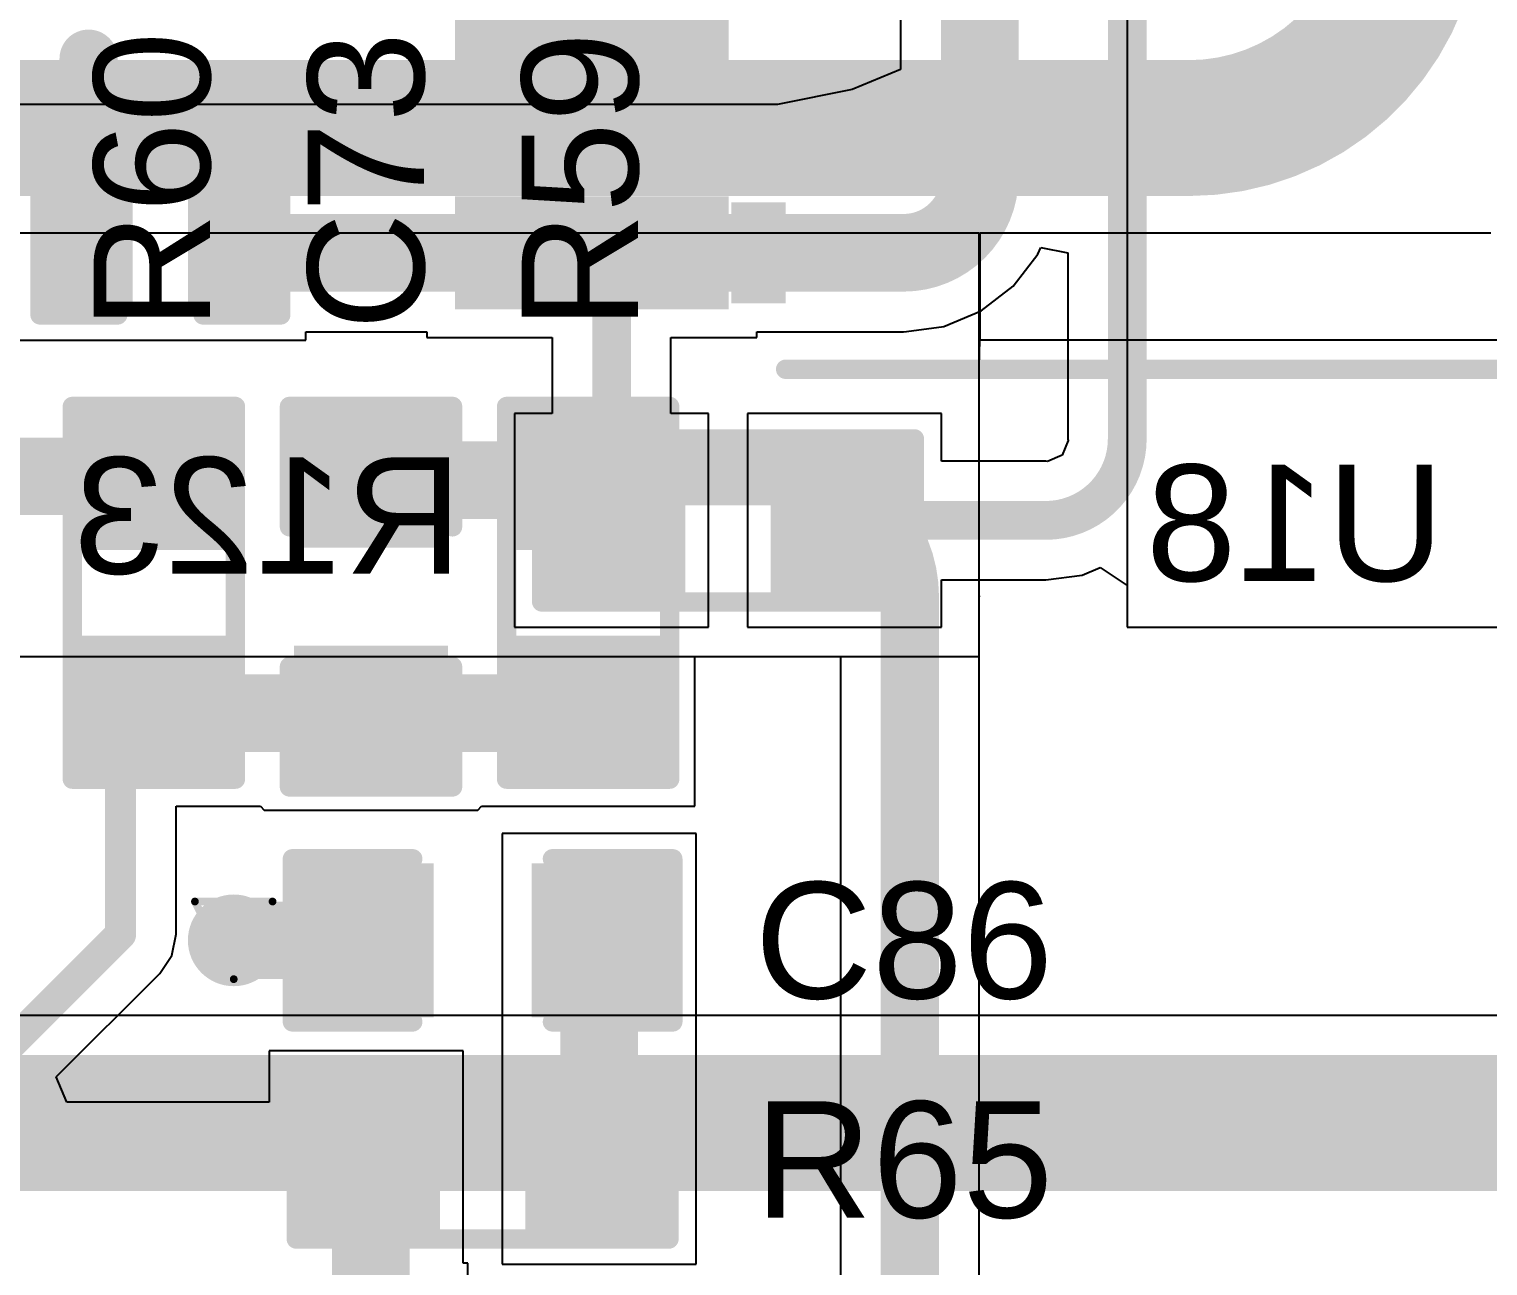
# Model space of a CAD drawing. Header units: inches. Extents: x 0 to 5359, y 0 to 5098.
# Drawn here: x 38.18 to 47.72, y 101.45 to 109.54 of the extents above; entities that cross this region are included whole.
import ezdxf

# ---------------------------------------------------------------- set-up
doc = ezdxf.new("R2010")
doc.units = ezdxf.units.IN
for name, color, linetype in [('Bottom Layer', 5, 'Continuous'), ('Bottom Overlay', 54, 'Continuous'), ('Bottom Paste', 16, 'Continuous'), ('Bottom Solder', 6, 'Continuous'), ('Drill Drawing', 1, 'Continuous'), ('Layer 1', 16, 'Continuous'), ('Layer 2', 76, 'Continuous'), ('Top Layer', 1, 'Continuous'), ('Top Overlay', 2, 'Continuous'), ('Top Paste', 8, 'Continuous'), ('Top Solder', 216, 'Continuous'), ('Via Holes', 16, 'Continuous')]:
    doc.layers.add(name, color=color, linetype=linetype)
doc.styles.add('Arial', font='', dxfattribs={"height": 0.2})
doc.styles.get('Arial').set_extended_font_data('Arial')

# ---------------------------------------------------------------- blocks, each defined once
blk = doc.blocks.new('SOIC_16_300____B_9')
at = {"layer": 'Bottom Layer'}
for points in [[(-5.69999876, -2.8750006), (-4.04999952, -2.8750006), (-4.04999952, -3.474999399999999), (-5.69999876, -3.474999399999999)], [(-5.7000013, -4.14499806), (-4.05000206, -4.14499806), (-4.05000206, -4.74499686), (-5.7000013, -4.74499686)]]:
    blk.add_hatch(color=5, dxfattribs=at).paths.add_polyline_path(points)
at = {"layer": 'Bottom Overlay'}
blk.add_hatch(color=54, dxfattribs=at).paths.add_polyline_path([(-3.96235682, -4.774946), (-3.60675682, -4.774946), (-3.60675682, -4.114546), (-3.96235682, -4.114546)])
at = {"layer": 'Bottom Paste'}
for points in [[(-5.69999876, -2.8750006), (-4.04999952, -2.8750006), (-4.04999952, -3.474999399999999), (-5.69999876, -3.474999399999999)], [(-5.7000013, -4.14499806), (-4.05000206, -4.14499806), (-4.05000206, -4.74499686), (-5.7000013, -4.74499686)]]:
    blk.add_hatch(color=16, dxfattribs=at).paths.add_polyline_path(points)
at = {"layer": 'Bottom Solder'}
for points in [[(-5.769998619999999, -2.80500074), (-3.97999966, -2.80500074), (-3.97999966, -3.54499926), (-5.769998619999999, -3.54499926)], [(-5.77000116, -4.0749982), (-3.9800022, -4.0749982), (-3.9800022, -4.81499672), (-5.77000116, -4.81499672)]]:
    blk.add_hatch(color=6, dxfattribs=at).paths.add_polyline_path(points)
at = {"layer": 'Bottom Overlay'}
for points in [[(-6.00199714, -4.34340254, 0.1999996, 0.1999996, 0), (-5.87499968, -4.4704, 0.1999996, 0.1999996, 0)], [(-6.00199714, -4.597399999999999, 0.1999996, 0.1999996, 0), (-6.00199714, -4.34340254, 0.1999996, 0.1999996, 0)], [(-6.00199714, -4.597399999999999, 0.1999996, 0.1999996, 0), (-5.87499968, -4.4704, 0.1999996, 0.1999996, 0)], [(-3.606802539999999, -5.206999999999999, 0.127, 0.127, 0), (3.83539746, -5.20699746, 0.127, 0.127, 0)]]:
    blk.add_lwpolyline(points, format="xyseb", dxfattribs=at)
for points in [[(-6.05199704, -4.34340254, 0.0999998, 0.0999998, 1), (-5.95199724, -4.34340254, 0.0999998, 0.0999998, 1)], [(-6.05199704, -4.34340254, 0.0999998, 0.0999998, 1), (-5.95199724, -4.34340254, 0.0999998, 0.0999998, 1)], [(-5.92499958, -4.4704, 0.0999998, 0.0999998, 1), (-5.82499978, -4.4704, 0.0999998, 0.0999998, 1)], [(-5.92499958, -4.4704, 0.0999998, 0.0999998, 1), (-5.82499978, -4.4704, 0.0999998, 0.0999998, 1)], [(-6.05199704, -4.597399999999999, 0.0999998, 0.0999998, 1), (-5.95199724, -4.597399999999999, 0.0999998, 0.0999998, 1)], [(-6.05199704, -4.597399999999999, 0.0999998, 0.0999998, 1), (-5.95199724, -4.597399999999999, 0.0999998, 0.0999998, 1)], [(-3.63855254, -5.206999999999999, 0.0635, 0.0635, 1), (-3.57505254, -5.206999999999999, 0.0635, 0.0635, 1)]]:
    blk.add_lwpolyline(points, format="xyseb", close=True, dxfattribs=at)
blk = doc.blocks.new('R___0603_B_16')
at = {"layer": 'Bottom Layer'}
for points in [[(-1.143, -0.4445), (-1.143, 0.4445), (-0.3809999999999999, 0.4445), (-0.3809999999999999, -0.4445)], [(0.3809999999999999, -0.4445), (0.3809999999999999, 0.4445), (1.143, 0.4445), (1.143, -0.4445)]]:
    blk.add_hatch(color=5, dxfattribs=at).paths.add_polyline_path(points)
at = {"layer": 'Bottom Paste'}
for points in [[(-1.143, -0.4445), (-1.143, 0.4445), (-0.3809999999999999, 0.4445), (-0.3809999999999999, -0.4445)], [(0.3809999999999999, -0.4445), (0.3809999999999999, 0.4445), (1.143, 0.4445), (1.143, -0.4445)]]:
    blk.add_hatch(color=16, dxfattribs=at).paths.add_polyline_path(points)
at = {"layer": 'Bottom Solder'}
for points in [[(-1.2446, -0.5460999999999999), (-1.2446, 0.5460999999999999), (-0.2794, 0.5460999999999999), (-0.2794, -0.5460999999999999)], [(0.2794, -0.5460999999999999), (0.2794, 0.5460999999999999), (1.2446, 0.5460999999999999), (1.2446, -0.5460999999999999)]]:
    blk.add_hatch(color=6, dxfattribs=at).paths.add_polyline_path(points)
at = {"layer": 'Bottom Overlay'}
for points in [[(-1.2192, -0.5334, 0.127, 0.127, 0), (-1.2192, 0.5334, 0.127, 0.127, 0)], [(-1.2192, 0.5334, 0.127, 0.127, 0), (1.2192, 0.5334, 0.127, 0.127, 0)], [(1.2192, -0.5334, 0.127, 0.127, 0), (1.2192, 0.5334, 0.127, 0.127, 0)], [(-1.2192, -0.5334, 0.127, 0.127, 0), (1.2192, -0.5334, 0.127, 0.127, 0)]]:
    blk.add_lwpolyline(points, format="xyseb", dxfattribs=at)
for points in [[(-1.25095, 0.5334, 0.0635, 0.0635, 1), (-1.18745, 0.5334, 0.0635, 0.0635, 1)], [(-1.25095, 0.5334, 0.0635, 0.0635, 1), (-1.18745, 0.5334, 0.0635, 0.0635, 1)], [(1.18745, 0.5334, 0.0635, 0.0635, 1), (1.25095, 0.5334, 0.0635, 0.0635, 1)], [(1.18745, 0.5334, 0.0635, 0.0635, 1), (1.25095, 0.5334, 0.0635, 0.0635, 1)], [(-1.25095, -0.5334, 0.0635, 0.0635, 1), (-1.18745, -0.5334, 0.0635, 0.0635, 1)], [(-1.25095, -0.5334, 0.0635, 0.0635, 1), (-1.18745, -0.5334, 0.0635, 0.0635, 1)], [(1.18745, -0.5334, 0.0635, 0.0635, 1), (1.25095, -0.5334, 0.0635, 0.0635, 1)], [(1.18745, -0.5334, 0.0635, 0.0635, 1), (1.25095, -0.5334, 0.0635, 0.0635, 1)]]:
    blk.add_lwpolyline(points, format="xyseb", close=True, dxfattribs=at)
blk = doc.blocks.new('R___0603_134')
at = {"layer": 'Top Layer'}
for points in [[(-0.3809999999999999, 0.4445), (-0.3810000000000001, -0.4445), (-1.143, -0.4445), (-1.143, 0.4445)], [(1.143, 0.4445), (1.143, -0.4445), (0.3809999999999999, -0.4445), (0.3810000000000001, 0.4445)]]:
    blk.add_hatch(color=1, dxfattribs=at).paths.add_polyline_path(points)
at = {"layer": 'Top Paste'}
for points in [[(-0.3809999999999999, 0.4445), (-0.3810000000000001, -0.4445), (-1.143, -0.4445), (-1.143, 0.4445)], [(1.143, 0.4445), (1.143, -0.4445), (0.3809999999999999, -0.4445), (0.3810000000000001, 0.4445)]]:
    blk.add_hatch(color=8, dxfattribs=at).paths.add_polyline_path(points)
at = {"layer": 'Top Solder'}
for points in [[(-0.2793999999999999, 0.5460999999999999), (-0.2794, -0.5461), (-1.2446, -0.5460999999999999), (-1.2446, 0.5461)], [(1.2446, 0.5460999999999999), (1.2446, -0.5461), (0.2793999999999999, -0.5460999999999999), (0.2794, 0.5461)]]:
    blk.add_hatch(color=216, dxfattribs=at).paths.add_polyline_path(points)
at = {"layer": 'Top Overlay'}
for points in [[(-1.2192, 0.5334, 0.127, 0.127, 0), (1.2192, 0.5334, 0.127, 0.127, 0)], [(-1.2192, -0.5334, 0.127, 0.127, 0), (-1.2192, 0.5334, 0.127, 0.127, 0)], [(1.2192, -0.5334, 0.127, 0.127, 0), (1.2192, 0.5334, 0.127, 0.127, 0)], [(-1.2192, -0.5334, 0.127, 0.127, 0), (1.2192, -0.5334, 0.127, 0.127, 0)]]:
    blk.add_lwpolyline(points, format="xyseb", dxfattribs=at)
for points in [[(-1.25095, 0.5334, 0.0635, 0.0635, 1), (-1.18745, 0.5334, 0.0635, 0.0635, 1)], [(-1.25095, 0.5334, 0.0635, 0.0635, 1), (-1.18745, 0.5334, 0.0635, 0.0635, 1)], [(1.18745, 0.5334, 0.0635, 0.0635, 1), (1.25095, 0.5334, 0.0635, 0.0635, 1)], [(1.18745, 0.5334, 0.0635, 0.0635, 1), (1.25095, 0.5334, 0.0635, 0.0635, 1)], [(-1.25095, -0.5334, 0.0635, 0.0635, 1), (-1.18745, -0.5334, 0.0635, 0.0635, 1)], [(-1.25095, -0.5334, 0.0635, 0.0635, 1), (-1.18745, -0.5334, 0.0635, 0.0635, 1)], [(1.18745, -0.5334, 0.0635, 0.0635, 1), (1.25095, -0.5334, 0.0635, 0.0635, 1)], [(1.18745, -0.5334, 0.0635, 0.0635, 1), (1.25095, -0.5334, 0.0635, 0.0635, 1)]]:
    blk.add_lwpolyline(points, format="xyseb", close=True, dxfattribs=at)
blk = doc.blocks.new('R___0603_139')
at = {"layer": 'Top Layer'}
for points in [[(-0.3809999999999999, 0.4445), (-0.3809999999999999, -0.4445), (-1.143, -0.4445), (-1.143, 0.4445)], [(1.143, 0.4445), (1.143, -0.4445), (0.3809999999999999, -0.4445), (0.3809999999999999, 0.4445)]]:
    blk.add_hatch(color=1, dxfattribs=at).paths.add_polyline_path(points)
at = {"layer": 'Top Paste'}
for points in [[(-0.3809999999999999, 0.4445), (-0.3809999999999999, -0.4445), (-1.143, -0.4445), (-1.143, 0.4445)], [(1.143, 0.4445), (1.143, -0.4445), (0.3809999999999999, -0.4445), (0.3809999999999999, 0.4445)]]:
    blk.add_hatch(color=8, dxfattribs=at).paths.add_polyline_path(points)
at = {"layer": 'Top Solder'}
for points in [[(-0.2794, 0.5460999999999999), (-0.2794, -0.5460999999999999), (-1.2446, -0.5460999999999999), (-1.2446, 0.5460999999999999)], [(1.2446, 0.5460999999999999), (1.2446, -0.5460999999999999), (0.2794, -0.5460999999999999), (0.2794, 0.5460999999999999)]]:
    blk.add_hatch(color=216, dxfattribs=at).paths.add_polyline_path(points)
at = {"layer": 'Top Overlay'}
for points in [[(-1.2192, 0.5334, 0.127, 0.127, 0), (-1.2192, -0.5334, 0.127, 0.127, 0)], [(-1.2192, 0.5334, 0.127, 0.127, 0), (1.2192, 0.5334, 0.127, 0.127, 0)], [(1.2192, 0.5334, 0.127, 0.127, 0), (1.2192, -0.5334, 0.127, 0.127, 0)], [(-1.2192, -0.5334, 0.127, 0.127, 0), (1.2192, -0.5334, 0.127, 0.127, 0)]]:
    blk.add_lwpolyline(points, format="xyseb", dxfattribs=at)
for points in [[(-1.25095, 0.5334, 0.0635, 0.0635, 1), (-1.18745, 0.5334, 0.0635, 0.0635, 1)], [(-1.25095, 0.5334, 0.0635, 0.0635, 1), (-1.18745, 0.5334, 0.0635, 0.0635, 1)], [(1.18745, 0.5334, 0.0635, 0.0635, 1), (1.25095, 0.5334, 0.0635, 0.0635, 1)], [(1.18745, 0.5334, 0.0635, 0.0635, 1), (1.25095, 0.5334, 0.0635, 0.0635, 1)], [(-1.25095, -0.5334, 0.0635, 0.0635, 1), (-1.18745, -0.5334, 0.0635, 0.0635, 1)], [(-1.25095, -0.5334, 0.0635, 0.0635, 1), (-1.18745, -0.5334, 0.0635, 0.0635, 1)], [(1.18745, -0.5334, 0.0635, 0.0635, 1), (1.25095, -0.5334, 0.0635, 0.0635, 1)], [(1.18745, -0.5334, 0.0635, 0.0635, 1), (1.25095, -0.5334, 0.0635, 0.0635, 1)]]:
    blk.add_lwpolyline(points, format="xyseb", close=True, dxfattribs=at)
blk = doc.blocks.new('R___0603_140')
at = {"layer": 'Top Layer'}
for points in [[(-0.3809999999999999, 0.4445), (-0.3809999999999999, -0.4445), (-1.143, -0.4445), (-1.143, 0.4445)], [(1.143, 0.4445), (1.143, -0.4445), (0.3809999999999999, -0.4445), (0.3809999999999999, 0.4445)]]:
    blk.add_hatch(color=1, dxfattribs=at).paths.add_polyline_path(points)
at = {"layer": 'Top Paste'}
for points in [[(-0.3809999999999999, 0.4445), (-0.3809999999999999, -0.4445), (-1.143, -0.4445), (-1.143, 0.4445)], [(1.143, 0.4445), (1.143, -0.4445), (0.3809999999999999, -0.4445), (0.3809999999999999, 0.4445)]]:
    blk.add_hatch(color=8, dxfattribs=at).paths.add_polyline_path(points)
at = {"layer": 'Top Solder'}
for points in [[(-0.2794, 0.5460999999999999), (-0.2794, -0.5460999999999999), (-1.2446, -0.5460999999999999), (-1.2446, 0.5460999999999999)], [(1.2446, 0.5460999999999999), (1.2446, -0.5460999999999999), (0.2794, -0.5460999999999999), (0.2794, 0.5460999999999999)]]:
    blk.add_hatch(color=216, dxfattribs=at).paths.add_polyline_path(points)
at = {"layer": 'Top Overlay'}
for points in [[(-1.2192, 0.5334, 0.127, 0.127, 0), (-1.2192, -0.5334, 0.127, 0.127, 0)], [(-1.2192, 0.5334, 0.127, 0.127, 0), (1.2192, 0.5334, 0.127, 0.127, 0)], [(1.2192, 0.5334, 0.127, 0.127, 0), (1.2192, -0.5334, 0.127, 0.127, 0)], [(-1.2192, -0.5334, 0.127, 0.127, 0), (1.2192, -0.5334, 0.127, 0.127, 0)]]:
    blk.add_lwpolyline(points, format="xyseb", dxfattribs=at)
for points in [[(-1.25095, 0.5334, 0.0635, 0.0635, 1), (-1.18745, 0.5334, 0.0635, 0.0635, 1)], [(-1.25095, 0.5334, 0.0635, 0.0635, 1), (-1.18745, 0.5334, 0.0635, 0.0635, 1)], [(1.18745, 0.5334, 0.0635, 0.0635, 1), (1.25095, 0.5334, 0.0635, 0.0635, 1)], [(1.18745, 0.5334, 0.0635, 0.0635, 1), (1.25095, 0.5334, 0.0635, 0.0635, 1)], [(-1.25095, -0.5334, 0.0635, 0.0635, 1), (-1.18745, -0.5334, 0.0635, 0.0635, 1)], [(-1.25095, -0.5334, 0.0635, 0.0635, 1), (-1.18745, -0.5334, 0.0635, 0.0635, 1)], [(1.18745, -0.5334, 0.0635, 0.0635, 1), (1.25095, -0.5334, 0.0635, 0.0635, 1)], [(1.18745, -0.5334, 0.0635, 0.0635, 1), (1.25095, -0.5334, 0.0635, 0.0635, 1)]]:
    blk.add_lwpolyline(points, format="xyseb", close=True, dxfattribs=at)
blk = doc.blocks.new('C___0402_B_243')
at = {"layer": 'Bottom Layer'}
for points in [[(-0.2413025399999999, 0.3174999999999999), (-0.2413025400000001, -0.3175), (-0.6985025399999999, -0.3174999999999999), (-0.6985025399999999, 0.3175)], [(0.6985, 0.3174999999999999), (0.6985, -0.3175), (0.2412999999999999, -0.3174999999999999), (0.2413000000000001, 0.3175)]]:
    blk.add_hatch(color=5, dxfattribs=at).paths.add_polyline_path(points)
at = {"layer": 'Bottom Paste'}
for points in [[(-0.2413025399999999, 0.3174999999999999), (-0.2413025400000001, -0.3175), (-0.6985025399999999, -0.3174999999999999), (-0.6985025399999999, 0.3175)], [(0.6985, 0.3174999999999999), (0.6985, -0.3175), (0.2412999999999999, -0.3174999999999999), (0.2413000000000001, 0.3175)]]:
    blk.add_hatch(color=16, dxfattribs=at).paths.add_polyline_path(points)
at = {"layer": 'Bottom Solder'}
for points in [[(-0.1813026599999999, 0.3774998799999999), (-0.1813026600000001, -0.3774998800000001), (-0.75850242, -0.3774998799999999), (-0.75850242, 0.3774998800000001)], [(0.7584998799999999, 0.3774998799999999), (0.7584998799999999, -0.3774998800000001), (0.1813001199999999, -0.3774998799999999), (0.1813001200000001, 0.3774998800000001)]]:
    blk.add_hatch(color=6, dxfattribs=at).paths.add_polyline_path(points)
at = {"layer": 'Bottom Overlay'}
for points in [[(-0.7874, 0.4064, 0.127, 0.127, 0), (-0.27940254, 0.40640254, 0.127, 0.127, 0)], [(-0.7874, -0.4064, 0.127, 0.127, 0), (-0.7874, 0.4064, 0.127, 0.127, 0)], [(0.2794, 0.4064, 0.127, 0.127, 0), (0.78740254, 0.4064, 0.127, 0.127, 0)], [(0.78740254, -0.40640254, 0.127, 0.127, 0), (0.78740254, 0.4064, 0.127, 0.127, 0)], [(-0.7874, -0.4064, 0.127, 0.127, 0), (-0.27940254, -0.40640254, 0.127, 0.127, 0)], [(0.2794, -0.4064, 0.127, 0.127, 0), (0.78740254, -0.40640254, 0.127, 0.127, 0)]]:
    blk.add_lwpolyline(points, format="xyseb", dxfattribs=at)
for points in [[(-0.8191499999999999, 0.4064, 0.0635, 0.0635, 1), (-0.7556499999999999, 0.4064, 0.0635, 0.0635, 1)], [(-0.8191499999999999, 0.4064, 0.0635, 0.0635, 1), (-0.7556499999999999, 0.4064, 0.0635, 0.0635, 1)], [(-0.31115254, 0.40640254, 0.0635, 0.0635, 1), (-0.24765254, 0.40640254, 0.0635, 0.0635, 1)], [(0.24765, 0.4064, 0.0635, 0.0635, 1), (0.31115, 0.4064, 0.0635, 0.0635, 1)], [(0.75565254, 0.4064, 0.0635, 0.0635, 1), (0.8191525399999998, 0.4064, 0.0635, 0.0635, 1)], [(0.75565254, 0.4064, 0.0635, 0.0635, 1), (0.8191525399999998, 0.4064, 0.0635, 0.0635, 1)], [(-0.8191499999999999, -0.4064, 0.0635, 0.0635, 1), (-0.7556499999999999, -0.4064, 0.0635, 0.0635, 1)], [(-0.8191499999999999, -0.4064, 0.0635, 0.0635, 1), (-0.7556499999999999, -0.4064, 0.0635, 0.0635, 1)], [(-0.31115254, -0.40640254, 0.0635, 0.0635, 1), (-0.24765254, -0.40640254, 0.0635, 0.0635, 1)], [(0.24765, -0.4064, 0.0635, 0.0635, 1), (0.31115, -0.4064, 0.0635, 0.0635, 1)], [(0.75565254, -0.40640254, 0.0635, 0.0635, 1), (0.8191525399999998, -0.40640254, 0.0635, 0.0635, 1)], [(0.75565254, -0.40640254, 0.0635, 0.0635, 1), (0.8191525399999998, -0.40640254, 0.0635, 0.0635, 1)]]:
    blk.add_lwpolyline(points, format="xyseb", close=True, dxfattribs=at)
blk = doc.blocks.new('C___0603_303')
at = {"layer": 'Top Layer'}
for points in [[(-0.3809999999999999, 0.4445), (-0.3809999999999999, -0.4445), (-1.143, -0.4445), (-1.143, 0.4445)], [(1.143, 0.4445), (1.143, -0.4445), (0.3809999999999999, -0.4445), (0.3809999999999999, 0.4445)]]:
    blk.add_hatch(color=1, dxfattribs=at).paths.add_polyline_path(points)
at = {"layer": 'Top Paste'}
for points in [[(-0.3809999999999999, 0.4445), (-0.3809999999999999, -0.4445), (-1.143, -0.4445), (-1.143, 0.4445)], [(1.143, 0.4445), (1.143, -0.4445), (0.3809999999999999, -0.4445), (0.3809999999999999, 0.4445)]]:
    blk.add_hatch(color=8, dxfattribs=at).paths.add_polyline_path(points)
at = {"layer": 'Top Solder'}
for points in [[(-0.3210001199999999, 0.50449988), (-0.3210001199999999, -0.50449988), (-1.20299988, -0.50449988), (-1.20299988, 0.50449988)], [(1.20299988, 0.50449988), (1.20299988, -0.50449988), (0.3210001199999999, -0.50449988), (0.3210001199999999, 0.50449988)]]:
    blk.add_hatch(color=216, dxfattribs=at).paths.add_polyline_path(points)
at = {"layer": 'Top Overlay'}
for points in [[(-0.4571999999999999, 0.5334, 0.127, 0.127, 0), (-1.2446, 0.5334, 0.127, 0.127, 0)], [(-1.2446, 0.5334, 0.127, 0.127, 0), (-1.2446, -0.5334, 0.127, 0.127, 0)], [(1.2446, 0.5334, 0.127, 0.127, 0), (0.4571999999999999, 0.5334, 0.127, 0.127, 0)], [(1.2446, 0.5334, 0.127, 0.127, 0), (1.2446, -0.5334, 0.127, 0.127, 0)], [(-0.4571999999999999, -0.5334, 0.127, 0.127, 0), (-1.2446, -0.5334, 0.127, 0.127, 0)], [(1.2446, -0.5334, 0.127, 0.127, 0), (0.4571999999999999, -0.5334, 0.127, 0.127, 0)]]:
    blk.add_lwpolyline(points, format="xyseb", dxfattribs=at)
for points in [[(-1.27635, 0.5334, 0.0635, 0.0635, 1), (-1.21285, 0.5334, 0.0635, 0.0635, 1)], [(-1.27635, 0.5334, 0.0635, 0.0635, 1), (-1.21285, 0.5334, 0.0635, 0.0635, 1)], [(-0.4889499999999999, 0.5334, 0.0635, 0.0635, 1), (-0.42545, 0.5334, 0.0635, 0.0635, 1)], [(0.42545, 0.5334, 0.0635, 0.0635, 1), (0.4889499999999999, 0.5334, 0.0635, 0.0635, 1)], [(1.21285, 0.5334, 0.0635, 0.0635, 1), (1.27635, 0.5334, 0.0635, 0.0635, 1)], [(1.21285, 0.5334, 0.0635, 0.0635, 1), (1.27635, 0.5334, 0.0635, 0.0635, 1)], [(-1.27635, -0.5334, 0.0635, 0.0635, 1), (-1.21285, -0.5334, 0.0635, 0.0635, 1)], [(-1.27635, -0.5334, 0.0635, 0.0635, 1), (-1.21285, -0.5334, 0.0635, 0.0635, 1)], [(-0.4889499999999999, -0.5334, 0.0635, 0.0635, 1), (-0.42545, -0.5334, 0.0635, 0.0635, 1)], [(0.42545, -0.5334, 0.0635, 0.0635, 1), (0.4889499999999999, -0.5334, 0.0635, 0.0635, 1)], [(1.21285, -0.5334, 0.0635, 0.0635, 1), (1.27635, -0.5334, 0.0635, 0.0635, 1)], [(1.21285, -0.5334, 0.0635, 0.0635, 1), (1.27635, -0.5334, 0.0635, 0.0635, 1)]]:
    blk.add_lwpolyline(points, format="xyseb", close=True, dxfattribs=at)
blk = doc.blocks.new('C___0603_316')
at = {"layer": 'Top Layer'}
for points in [[(-0.3809999999999999, 0.4445), (-0.3809999999999999, -0.4445), (-1.143, -0.4445), (-1.143, 0.4445)], [(1.143, 0.4445), (1.143, -0.4445), (0.3809999999999999, -0.4445), (0.3809999999999999, 0.4445)]]:
    blk.add_hatch(color=1, dxfattribs=at).paths.add_polyline_path(points)
at = {"layer": 'Top Paste'}
for points in [[(-0.3809999999999999, 0.4445), (-0.3809999999999999, -0.4445), (-1.143, -0.4445), (-1.143, 0.4445)], [(1.143, 0.4445), (1.143, -0.4445), (0.3809999999999999, -0.4445), (0.3809999999999999, 0.4445)]]:
    blk.add_hatch(color=8, dxfattribs=at).paths.add_polyline_path(points)
at = {"layer": 'Top Solder'}
for points in [[(-0.3210001199999999, 0.50449988), (-0.3210001199999999, -0.50449988), (-1.20299988, -0.50449988), (-1.20299988, 0.50449988)], [(1.20299988, 0.50449988), (1.20299988, -0.50449988), (0.3210001199999999, -0.50449988), (0.3210001199999999, 0.50449988)]]:
    blk.add_hatch(color=216, dxfattribs=at).paths.add_polyline_path(points)
at = {"layer": 'Top Overlay'}
for points in [[(-1.2446, -0.5333974599999999, 0.127, 0.127, 0), (-1.2446, 0.5334, 0.127, 0.127, 0)], [(-0.4571999999999999, 0.5334, 0.127, 0.127, 0), (-1.2446, 0.5334, 0.127, 0.127, 0)], [(1.2446, 0.5334, 0.127, 0.127, 0), (0.4571999999999999, 0.5334, 0.127, 0.127, 0)], [(1.2446, -0.5333974599999999, 0.127, 0.127, 0), (1.2446, 0.5334, 0.127, 0.127, 0)], [(-0.4571999999999999, -0.5333974599999999, 0.127, 0.127, 0), (-1.2446, -0.5333974599999999, 0.127, 0.127, 0)], [(1.2446, -0.5333974599999999, 0.127, 0.127, 0), (0.4571999999999999, -0.5333974599999999, 0.127, 0.127, 0)]]:
    blk.add_lwpolyline(points, format="xyseb", dxfattribs=at)
for points in [[(-1.27635, 0.5334, 0.0635, 0.0635, 1), (-1.21285, 0.5334, 0.0635, 0.0635, 1)], [(-1.27635, 0.5334, 0.0635, 0.0635, 1), (-1.21285, 0.5334, 0.0635, 0.0635, 1)], [(-0.4889499999999999, 0.5334, 0.0635, 0.0635, 1), (-0.42545, 0.5334, 0.0635, 0.0635, 1)], [(0.42545, 0.5334, 0.0635, 0.0635, 1), (0.4889499999999999, 0.5334, 0.0635, 0.0635, 1)], [(1.21285, 0.5334, 0.0635, 0.0635, 1), (1.27635, 0.5334, 0.0635, 0.0635, 1)], [(1.21285, 0.5334, 0.0635, 0.0635, 1), (1.27635, 0.5334, 0.0635, 0.0635, 1)], [(-1.27635, -0.5333974599999999, 0.0635, 0.0635, 1), (-1.21285, -0.5333974599999999, 0.0635, 0.0635, 1)], [(-1.27635, -0.5333974599999999, 0.0635, 0.0635, 1), (-1.21285, -0.5333974599999999, 0.0635, 0.0635, 1)], [(-0.4889499999999999, -0.5333974599999999, 0.0635, 0.0635, 1), (-0.42545, -0.5333974599999999, 0.0635, 0.0635, 1)], [(0.42545, -0.5333974599999999, 0.0635, 0.0635, 1), (0.4889499999999999, -0.5333974599999999, 0.0635, 0.0635, 1)], [(1.21285, -0.5333974599999999, 0.0635, 0.0635, 1), (1.27635, -0.5333974599999999, 0.0635, 0.0635, 1)], [(1.21285, -0.5333974599999999, 0.0635, 0.0635, 1), (1.27635, -0.5333974599999999, 0.0635, 0.0635, 1)]]:
    blk.add_lwpolyline(points, format="xyseb", close=True, dxfattribs=at)

msp = doc.modelspace()

# ---------------------------------------------------------------- hatches: boundary and pattern name
at = {"layer": 'Bottom Layer'}
h = msp.add_hatch(color=5, dxfattribs=at)
edge = h.paths.add_edge_path()
edge.add_arc((39.51738604, 103.57696074), 0.2999994, 0, 360)
at = {"layer": 'Layer 1'}
h = msp.add_hatch(color=16, dxfattribs=at)
edge = h.paths.add_edge_path()
edge.add_arc((39.51738604, 103.57696074), 0.2999994, 0, 360)
at = {"layer": 'Layer 2'}
h = msp.add_hatch(color=76, dxfattribs=at)
edge = h.paths.add_edge_path()
edge.add_arc((39.51738604, 103.57696074), 0.2999994, 0, 360)
at = {"layer": 'Top Layer'}
h = msp.add_hatch(color=1, dxfattribs=at)
edge = h.paths.add_edge_path()
edge.add_arc((39.51738604, 103.57696074), 0.2999994, 0, 360)
at = {"layer": 'Via Holes'}
h = msp.add_hatch(color=7, dxfattribs=at)
edge = h.paths.add_edge_path()
edge.add_arc((39.51738604, 103.57696074), 0.1499997, 0, 360)

# ---------------------------------------------------------------- linework, layer by layer
at = {"layer": 'Bottom Layer'}
for p, q in [((45.3644, 119.59994876), (45.3644, 105.62609812)), ((43.88124827999999, 111.79137408), (43.88124827999999, 109.27403088)), ((43.88124827999999, 109.27403088), (43.56529006, 109.14315738)), ((43.56529006, 109.14315738), (43.07456714, 109.04554772)), ((43.07456714, 109.04554772), (17.86356346, 109.04554772)), ((44.6185798, 107.85616986), (44.77989265999999, 108.06639804)), ((44.77989265999999, 108.06639804), (44.79813494, 108.11043656)), ((44.79813494, 108.11043656), (44.97593493999999, 108.0750696)), ((44.97593493999999, 108.0750696), (44.97593493999999, 106.8578)), ((44.40835415999999, 107.694857), (44.6185798, 107.85616986)), ((44.1635388, 107.59345258), (44.40835415999999, 107.694857)), ((43.91966578, 107.56134698), (44.1635388, 107.59345258)), ((38.08500892, 107.50404966), (39.99001146, 107.50404966)), ((39.99001146, 107.50404966), (39.99001146, 107.55759794)), ((39.99001146, 107.55759794), (40.7819987, 107.55759794)), ((40.7819987, 107.55759794), (40.7819987, 107.52155026)), ((40.7819987, 107.52155026), (41.60151446, 107.52155026)), ((41.60151446, 107.52155026), (41.60151446, 107.02309812)), ((42.37844457999999, 107.02309812), (42.37844457999999, 107.52155026)), ((42.37844457999999, 107.52155026), (42.93999794, 107.52155026)), ((42.93999794, 107.52155026), (42.93999794, 107.55759794)), ((42.93999794, 107.55759794), (43.90082151999999, 107.55759794)), ((43.90082151999999, 107.55759794), (43.91966578, 107.56134698)), ((41.60151446, 107.02309812), (41.35497951999999, 107.02309812)), ((41.35497951999999, 107.02309812), (41.35497951999999, 105.62609812)), ((42.62497952, 107.02309812), (42.37844457999999, 107.02309812)), ((42.62497952, 105.62609812), (42.62497952, 107.02309812)), ((44.14897952, 107.02309812), (42.87897951999999, 107.02309812)), ((42.87897951999999, 107.02309812), (42.87897951999999, 105.62609812)), ((44.14897952, 106.71306318), (44.14897952, 107.02309812)), ((44.9779644, 106.84759174), (44.93796702, 106.7510311)), ((44.97593493999999, 106.8578), (44.9779644, 106.84759174)), ((44.93796702, 106.7510311), (44.84140638, 106.71103372)), ((44.83119812, 106.71306318), (44.14897952, 106.71306318)), ((44.84140638, 106.71103372), (44.83119812, 106.71306318)), ((44.83119812, 105.93570888), (45.06985398, 105.96712868)), ((45.06985398, 105.96712868), (45.18659746, 106.01548774)), ((45.18659746, 106.01548774), (45.3644, 105.89909478)), ((44.14897952, 105.62609812), (44.14897952, 105.93613306)), ((44.14897952, 105.93613306), (44.83119812, 105.93613306)), ((44.83119812, 105.93613306), (44.83119812, 105.93570888)), ((45.3644, 105.89909478), (45.3644, 105.62609812)), ((41.35497951999999, 105.62609812), (42.62497952, 105.62609812)), ((42.87897951999999, 105.62609812), (44.14897952, 105.62609812)), ((45.3644, 105.62609812), (49.276, 105.62609812)), ((45.3644, 105.62609812), (50.29020168, 105.62609812)), ((52.44410644, 103.08625814), (37.54638922, 103.08625814))]:
    msp.add_line(p, q, dxfattribs=at)
for points in [[(45.3644, 106.8578, 0.254, 0.254, 0), (45.3644, 115.1227568, 0.254, 0.254, 0)], [(44.3992, 108.57392814, 0.508, 0.508, 0), (44.3992, 111.9886, 0.508, 0.508, 0)], [(38.56760892, 108.07554966, 0.3809999999999999, 0.3809999999999999, 0), (38.56760892, 109.34554712, 0.3809999999999999, 0.3809999999999999, 0)], [(44.3992, 108.57392814, 0.508, 0.508, -0.4142135623730951), (43.90082151999999, 108.07554966, 0.508, 0.508, 0)], [(39.57229576, 108.07554966, 0.508, 0.508, 0), (41.86099831999999, 108.07554966, 0.508, 0.508, 0)], [(41.86099831999999, 108.07554966, 0.508, 0.508, 0), (43.90082151999999, 108.07554966, 0.508, 0.508, 0)], [(41.86099831999999, 108.07554966, 0.254, 0.254, 0), (41.98997952, 107.94656846, 0.254, 0.254, 0)], [(41.98997952, 106.32459812, 0.254, 0.254, 0), (41.98997952, 107.94656846, 0.254, 0.254, 0)], [(45.3644, 106.8578, 0.254, 0.254, -0.4142135623730951), (44.83119812, 106.32459812, 0.254, 0.254, 0)], [(43.51397951999999, 106.32459812, 0.254, 0.254, 0), (44.83119812, 106.32459812, 0.254, 0.254, 0)], [(37.54230998, 102.38173072, 0.889, 0.889, 0), (52.44410644, 102.38173072, 0.889, 0.889, 0)]]:
    msp.add_lwpolyline(points, format="xyseb", dxfattribs=at)
for points in [[(38.47235892, 109.34554712, 0.1905, 0.1905, 1), (38.66285892, 109.34554712, 0.1905, 0.1905, 1)], [(44.2722, 108.57392814, 0.254, 0.254, 1), (44.5262, 108.57392814, 0.254, 0.254, 1)], [(44.2722, 108.57392814, 0.254, 0.254, 1), (44.5262, 108.57392814, 0.254, 0.254, 1)], [(38.47235892, 108.07554966, 0.1905, 0.1905, 1), (38.66285892, 108.07554966, 0.1905, 0.1905, 1)], [(39.44529576, 108.07554966, 0.254, 0.254, 1), (39.69929576, 108.07554966, 0.254, 0.254, 1)], [(41.73399832, 108.07554966, 0.254, 0.254, 1), (41.98799832, 108.07554966, 0.254, 0.254, 1)], [(41.73399832, 108.07554966, 0.254, 0.254, 1), (41.98799832, 108.07554966, 0.254, 0.254, 1)], [(43.77382152, 108.07554966, 0.254, 0.254, 1), (44.02782152, 108.07554966, 0.254, 0.254, 1)], [(43.77382152, 108.07554966, 0.254, 0.254, 1), (44.02782152, 108.07554966, 0.254, 0.254, 1)], [(41.79749832, 108.07554966, 0.127, 0.127, 1), (41.92449832, 108.07554966, 0.127, 0.127, 1)], [(41.92647951999999, 107.94656846, 0.127, 0.127, 1), (42.05347952, 107.94656846, 0.127, 0.127, 1)], [(41.92647951999999, 107.94656846, 0.127, 0.127, 1), (42.05347952, 107.94656846, 0.127, 0.127, 1)], [(45.3009, 106.8578, 0.127, 0.127, 1), (45.42789999999999, 106.8578, 0.127, 0.127, 1)], [(45.3009, 106.8578, 0.127, 0.127, 1), (45.42789999999999, 106.8578, 0.127, 0.127, 1)], [(41.92647951999999, 106.32459812, 0.127, 0.127, 1), (42.05347952, 106.32459812, 0.127, 0.127, 1)], [(43.45047951999999, 106.32459812, 0.127, 0.127, 1), (43.57747952, 106.32459812, 0.127, 0.127, 1)], [(44.76769812, 106.32459812, 0.127, 0.127, 1), (44.89469811999999, 106.32459812, 0.127, 0.127, 1)], [(44.76769812, 106.32459812, 0.127, 0.127, 1), (44.89469811999999, 106.32459812, 0.127, 0.127, 1)]]:
    msp.add_lwpolyline(points, format="xyseb", close=True, dxfattribs=at)
at = {"layer": 'Drill Drawing'}
for points in [[(39.26338604, 103.83096074, 0.0508, 0.0508, 0), (39.77138604, 103.83096074, 0.0508, 0.0508, 0)], [(39.26338604, 103.83096074, 0.0508, 0.0508, 0), (39.51738604, 103.32296074, 0.0508, 0.0508, 0)], [(39.51738604, 103.32296074, 0.0508, 0.0508, 0), (39.77138604, 103.83096074, 0.0508, 0.0508, 0)]]:
    msp.add_lwpolyline(points, format="xyseb", dxfattribs=at)
for points in [[(39.25068604, 103.83096074, 0.0254, 0.0254, 1), (39.27608604, 103.83096074, 0.0254, 0.0254, 1)], [(39.25068604, 103.83096074, 0.0254, 0.0254, 1), (39.27608604, 103.83096074, 0.0254, 0.0254, 1)], [(39.75868604, 103.83096074, 0.0254, 0.0254, 1), (39.78408604, 103.83096074, 0.0254, 0.0254, 1)], [(39.75868604, 103.83096074, 0.0254, 0.0254, 1), (39.78408604, 103.83096074, 0.0254, 0.0254, 1)], [(39.50468604, 103.32296074, 0.0254, 0.0254, 1), (39.53008604, 103.32296074, 0.0254, 0.0254, 1)], [(39.50468604, 103.32296074, 0.0254, 0.0254, 1), (39.53008604, 103.32296074, 0.0254, 0.0254, 1)]]:
    msp.add_lwpolyline(points, format="xyseb", close=True, dxfattribs=at)
at = {"layer": 'Top Layer'}
for p, q in [((44.39520711999999, 108.204), (27.04382704, 108.204)), ((44.39520711999999, 105.43341118), (44.39520711999999, 108.204)), ((47.74439015999999, 108.204), (44.3992, 108.204)), ((44.3992, 108.204), (44.3992, 107.50624676)), ((44.39520711999999, 107.3301003), (44.39920254, 107.50624676)), ((44.3992, 107.50624676), (48.27776222, 107.50624676)), ((44.39920254, 107.50624676), (48.27776222, 107.50624676)), ((44.39520711999999, 105.84004994), (44.39520711999999, 107.3301003)), ((44.3971299, 105.82544494), (44.39520711999999, 105.84004994)), ((44.39520711999999, 105.43341118), (44.39520711999999, 105.82544494)), ((44.39520711999999, 105.82544494), (44.3971299, 105.82544494)), ((27.04382704, 105.43341118), (44.39520711999999, 105.43341118)), ((42.53491366, 104.45384494), (42.53491366, 105.43341118)), ((42.53491366, 105.43341118), (43.48879288, 105.43341118)), ((43.48879288, 105.43341118), (43.48879288, 95.89294004)), ((44.39520711999999, 95.63904163999999), (44.39520711999999, 105.43341118)), ((39.13985313999999, 103.61671936), (39.13985313999999, 104.45384494)), ((39.13985313999999, 104.45384494), (39.69330644, 104.45384494)), ((39.69330644, 104.45384494), (39.71711132, 104.4284424)), ((39.71711132, 104.4284424), (39.71711132, 104.42844494)), ((39.71711132, 104.42844494), (41.11411132, 104.42844494)), ((41.11411132, 104.4284424), (41.13791619999999, 104.45384494)), ((41.11411132, 104.42844494), (41.11411132, 104.4284424)), ((41.13791619999999, 104.45384494), (42.53491366, 104.45384494)), ((42.54296292, 104.27546074), (41.27296292, 104.27546074)), ((41.27296292, 104.27546074), (41.27296292, 102.87846582)), ((42.54296292, 102.87846582), (42.54296292, 104.27546074)), ((39.1122535, 103.47795916), (39.13985568, 103.61670666)), ((39.13985568, 103.61670666), (39.13985313999999, 103.61671936)), ((39.03366082, 103.36033176), (39.1122535, 103.47795916)), ((38.35631902, 102.6829925), (39.0336532, 103.36032668)), ((39.0336532, 103.36032668), (39.03366082, 103.36033176)), ((41.01896292, 102.8546584), (39.74896292, 102.8546584)), ((39.74896292, 102.8546584), (39.74896292, 102.51872562)), ((41.01896292, 101.46439702), (41.01896292, 102.8546584)), ((41.27296292, 102.87846582), (41.27295784, 102.87846582)), ((41.27295784, 102.87846582), (41.27295784, 102.85465332)), ((41.27295784, 102.85465332), (41.27296292, 102.85465332)), ((41.27296292, 102.85465332), (41.27296292, 101.4576584)), ((42.54296799999999, 102.87846582), (42.54296292, 102.87846582)), ((42.54296292, 101.4576584), (42.54296292, 102.85465332)), ((42.54296292, 102.85465332), (42.54296799999999, 102.85465332)), ((42.54296799999999, 102.85465332), (42.54296799999999, 102.87846582)), ((38.42436054, 102.51872562), (38.35631902, 102.6829925)), ((39.74896292, 102.51872562), (38.42436054, 102.51872562)), ((41.04981376, 101.46439702), (41.01896292, 101.46439702)), ((41.04981376, 100.06739956), (41.04981376, 101.46439702)), ((41.27296292, 101.4576584), (42.54296292, 101.4576584))]:
    msp.add_line(p, q, dxfattribs=at)
for points in [[(47.244, 110.3668354, 0.889, 0.889, -0.4142135623730951), (45.76862576, 108.89146116, 0.889, 0.889, 0)], [(12.81600688, 108.89146116, 0.889, 0.889, 0), (45.76862576, 108.89146116, 0.889, 0.889, 0)], [(37.57400664, 106.61284494, 0.508, 0.508, 0), (38.96940898, 106.61284494, 0.508, 0.508, 0)], [(40.41561132, 106.58744494, 0.508, 0.508, 0), (41.81101366, 106.58744494, 0.508, 0.508, 0)], [(41.83641366, 106.61284494, 0.3809999999999999, 0.3809999999999999, 0), (43.1546, 106.61284494, 0.3809999999999999, 0.3809999999999999, 0)], [(43.1546, 106.61284494, 0.3809999999999999, 0.3809999999999999, -0.4142135623730951), (43.942, 105.82544494, 0.3809999999999999, 0.3809999999999999, 0)], [(43.942, 94.45600108, 0.3809999999999999, 0.3809999999999999, 0), (43.942, 105.82544494, 0.3809999999999999, 0.3809999999999999, 0)], [(39.19800898, 105.06344494, 0.508, 0.508, 0), (40.41561132, 105.06344494, 0.508, 0.508, 0)], [(40.41561132, 105.06344494, 0.508, 0.508, 0), (41.70679746, 105.06344494, 0.508, 0.508, 0)], [(38.77728592, 104.87132188, 0.2032, 0.2032, 0), (38.99480897999999, 105.08884494, 0.2032, 0.2032, 0)], [(41.70679746, 105.06344494, 0.2032, 0.2032, 0), (41.70679999999999, 105.0634424, 0.2032, 0.2032, 0)], [(38.77728592, 103.61670666, 0.2032, 0.2032, 0), (38.77728592, 104.87132188, 0.2032, 0.2032, 0)], [(39.51738604, 103.57696074, 0.508, 0.508, 0), (40.38396292, 103.57696074, 0.508, 0.508, 0)], [(41.90796292, 102.1561584, 0.508, 0.508, 0), (41.90796292, 103.57696074, 0.508, 0.508, 0)], [(34.65209732, 99.49151806, 0.2032, 0.2032, 0), (38.77728592, 103.61670666, 0.2032, 0.2032, 0)], [(41.90796292, 103.57696074, 0.2032, 0.2032, 0), (41.90820676, 103.5767169, 0.2032, 0.2032, 0)], [(40.41481376, 100.76589702, 0.508, 0.508, 0), (40.41481376, 102.12530756, 0.508, 0.508, 0)], [(38.02384572, 102.1561584, 0.2032, 0.2032, 0), (40.38396292, 102.1561584, 0.2032, 0.2032, 0)]]:
    msp.add_lwpolyline(points, format="xyseb", dxfattribs=at)
for points in [[(45.54637576, 108.89146116, 0.4445, 0.4445, 1), (45.99087576, 108.89146116, 0.4445, 0.4445, 1)], [(45.54637576, 108.89146116, 0.4445, 0.4445, 1), (45.99087576, 108.89146116, 0.4445, 0.4445, 1)], [(38.84240897999999, 106.61284494, 0.254, 0.254, 1), (39.09640898, 106.61284494, 0.254, 0.254, 1)], [(40.28861132, 106.58744494, 0.254, 0.254, 1), (40.54261132, 106.58744494, 0.254, 0.254, 1)], [(41.68401366, 106.58744494, 0.254, 0.254, 1), (41.93801366, 106.58744494, 0.254, 0.254, 1)], [(41.74116366, 106.61284494, 0.1905, 0.1905, 1), (41.93166366, 106.61284494, 0.1905, 0.1905, 1)], [(43.05934999999999, 106.61284494, 0.1905, 0.1905, 1), (43.24985, 106.61284494, 0.1905, 0.1905, 1)], [(43.05934999999999, 106.61284494, 0.1905, 0.1905, 1), (43.24985, 106.61284494, 0.1905, 0.1905, 1)], [(43.84675, 105.82544494, 0.1905, 0.1905, 1), (44.03724999999999, 105.82544494, 0.1905, 0.1905, 1)], [(43.84675, 105.82544494, 0.1905, 0.1905, 1), (44.03724999999999, 105.82544494, 0.1905, 0.1905, 1)], [(39.07100897999999, 105.06344494, 0.254, 0.254, 1), (39.32500897999999, 105.06344494, 0.254, 0.254, 1)], [(40.28861132, 105.06344494, 0.254, 0.254, 1), (40.54261132, 105.06344494, 0.254, 0.254, 1)], [(40.28861132, 105.06344494, 0.254, 0.254, 1), (40.54261132, 105.06344494, 0.254, 0.254, 1)], [(41.57979745999999, 105.06344494, 0.254, 0.254, 1), (41.83379746, 105.06344494, 0.254, 0.254, 1)], [(38.94400898, 105.08884494, 0.1016, 0.1016, 1), (39.04560898, 105.08884494, 0.1016, 0.1016, 1)], [(41.65599746, 105.06344494, 0.1016, 0.1016, 1), (41.75759746, 105.06344494, 0.1016, 0.1016, 1)], [(41.65599999999999, 105.0634424, 0.1016, 0.1016, 1), (41.7576, 105.0634424, 0.1016, 0.1016, 1)], [(38.72648592, 104.87132188, 0.1016, 0.1016, 1), (38.82808592, 104.87132188, 0.1016, 0.1016, 1)], [(38.72648592, 104.87132188, 0.1016, 0.1016, 1), (38.82808592, 104.87132188, 0.1016, 0.1016, 1)], [(39.39038604, 103.57696074, 0.254, 0.254, 1), (39.64438603999999, 103.57696074, 0.254, 0.254, 1)], [(40.25696292, 103.57696074, 0.254, 0.254, 1), (40.51096292, 103.57696074, 0.254, 0.254, 1)], [(41.78096292, 103.57696074, 0.254, 0.254, 1), (42.03496292, 103.57696074, 0.254, 0.254, 1)], [(38.72648592, 103.61670666, 0.1016, 0.1016, 1), (38.82808592, 103.61670666, 0.1016, 0.1016, 1)], [(38.72648592, 103.61670666, 0.1016, 0.1016, 1), (38.82808592, 103.61670666, 0.1016, 0.1016, 1)], [(41.85716291999999, 103.57696074, 0.1016, 0.1016, 1), (41.95876292, 103.57696074, 0.1016, 0.1016, 1)], [(41.85740676, 103.5767169, 0.1016, 0.1016, 1), (41.95900675999999, 103.5767169, 0.1016, 0.1016, 1)], [(40.28781376, 102.12530756, 0.254, 0.254, 1), (40.54181376, 102.12530756, 0.254, 0.254, 1)], [(41.78096292, 102.1561584, 0.254, 0.254, 1), (42.03496292, 102.1561584, 0.254, 0.254, 1)], [(40.33316292, 102.1561584, 0.1016, 0.1016, 1), (40.43476292, 102.1561584, 0.1016, 0.1016, 1)]]:
    msp.add_lwpolyline(points, format="xyseb", close=True, dxfattribs=at)

# ---------------------------------------------------------------- block references
for name, p in [('SOIC_16_300____B_9', (46.736, 112.52054712)), ('C___0402_B_243', (39.03751146, 108.07554966)), ('R___0603_B_16', (42.75197951999999, 106.32459812)), ('R___0603_134', (41.14596292, 102.1561584))]:
    msp.add_blockref(name, p)
for name, p, rotation in [('R___0603_139', (38.99480897999999, 105.85084494), 90), ('C___0603_316', (40.41561132, 105.82544494), 270), ('R___0603_140', (41.83641366, 105.85084494), 90), ('C___0603_303', (41.14596292, 103.57696074), 180)]:
    msp.add_blockref(name, p, dxfattribs=dict(rotation=rotation))

# ---------------------------------------------------------------- texts
at = {"layer": 'Bottom Overlay', "style": 'Arial', "text_generation_flag": 2}
for s, p in [('R123', (41.01393372, 105.97579262)), ('U18', (47.43885356, 105.92746658))]:
    msp.add_text(s, height=0.7619999999999999, dxfattribs=at).set_placement(p)
at = {"layer": 'Top Overlay', "style": 'Arial'}
for s, p in [('R60', (39.36234952, 107.5693302)), ('C73', (40.76309856, 107.5693302)), ('R59', (42.1638476, 107.5693302))]:
    msp.add_text(s, height=0.7619999999999999, rotation=90, dxfattribs=at).set_placement(p)
for s, p in [('C86', (42.9263302, 103.19608266)), ('R65', (42.9263302, 101.76215868))]:
    msp.add_text(s, height=0.7619999999999999, dxfattribs=at).set_placement(p)

doc.saveas('drawing.dxf')
